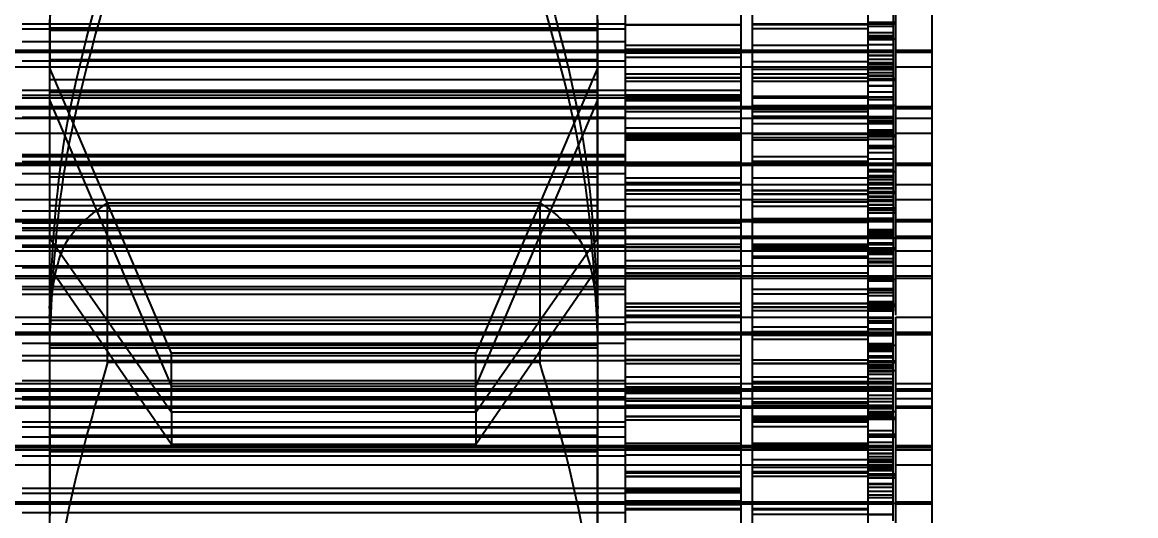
# Model space of a CAD drawing. Header units: metres. Extents: x 0 to 63075, y 0 to 44550.
# Drawn here: x 40807.29 to 40821.94, y 16367.17 to 16373.66 of the extents above; entities that cross this region are included whole.
import ezdxf

# ---------------------------------------------------------------- set-up
doc = ezdxf.new("R2010")
doc.units = ezdxf.units.M
doc.header["$LTSCALE"] = 75
doc.linetypes.add('HIDDEN2', pattern=[4.7625, 3.175, -1.5875])
doc.layers.add('SDM', color=7, linetype='Continuous')
doc.layers.add('ST1', color=7, linetype='HIDDEN2')
doc.styles.add('ROMANS', font='ROMANS.SHX')
doc.dimstyles.new('75___1-75', dxfattribs={"dimscale": 75, "dimtxt": 2.5, "dimasz": 2, "dimexe": 1.5, "dimexo": 1, "dimgap": 0.5, "dimtad": 1, "dimdec": 0, "dimzin": 12, "dimtxsty": 'ROMANS', "dimcen": 0, "dimclrd": 256, "dimclre": 256, "dimclrt": 3, "dimazin": 3, "dimtfac": 1, "dimtdec": 0, "dimtmove": 0, "dimatfit": 0, "dimfxl": 1, "dimlwd": -1, "dimlwe": -1, "dimarcsym": 0})

# ---------------------------------------------------------------- blocks, each defined once
blk = doc.blocks.new('*D36')
at = {"layer": 'Defpoints', "color": 0, "transparency": 16777216}
for p in [(40691.256, 16728.439), (43023.918, 16728.439), (40843.493, 16285.374)]:
    blk.add_point(p, dxfattribs=at)
at = {"layer": 'SDM', "transparency": 16777216}
for p, q in [((43023.918, 16878.439), (43023.918, 17585.582)), ((40766.256, 16728.439), (43136.418, 16728.439)), ((43023.918, 16285.374), (43023.918, 16728.439)), ((40918.493, 16285.374), (43136.418, 16285.374)), ((43023.918, 16135.374), (43023.918, 15985.374))]:
    blk.add_line(p, q, dxfattribs=at)
for points in [[(42998.918, 16878.439), (43048.918, 16878.439), (43023.918, 16728.439)], [(42998.918, 16135.374), (43048.918, 16135.374), (43023.918, 16285.374)]]:
    blk.add_solid(points, dxfattribs=at)
at = {"layer": 'SDM', "color": 3, "transparency": 16777216, "insert": (42892.668, 17307.01), "char_height": 187.5, "attachment_point": 5, "rotation": 90, "style": 'ROMANS'}
blk.add_mtext('443', dxfattribs=at)
blk = doc.blocks.new('A$C3224c420')
at = {"layer": 'ST1'}
for p, q in [((75.511, 1437.55), (75.511, 1429.724)), ((75.474, 1430.676), (75.474, 1434.366)), ((75.843, 1434.456), (75.843, 1430.542)), ((77.363, 1434.456), (77.363, 1430.542)), ((77.515, 1434.427), (77.515, 1426.601)), ((79.035, 1434.427), (79.035, 1426.601)), ((79.4, 1432.919), (79.4, 1434.033)), ((86.6, 1434.033), (86.6, 1432.919)), ((75, 1433.658), (75, 1430.676)), ((75.474, 1433.52), (75.843, 1433.52)), ((75.843, 1433.502), (75.474, 1433.502)), ((75.511, 1433.465), (75.843, 1433.465)), ((75.843, 1433.495), (77.363, 1433.495)), ((77.363, 1433.491), (75.843, 1433.491)), ((75.843, 1433.487), (77.363, 1433.487)), ((79.035, 1433.491), (77.515, 1433.491)), ((77.515, 1433.483), (79.035, 1433.483)), ((86.965, 1433.501), (79.035, 1433.501)), ((79.395, 1429.391), (79.395, 1433.495)), ((86.605, 1433.495), (86.605, 1429.391)), ((75.843, 1433.385), (75.511, 1433.385)), ((75.511, 1433.344), (75.843, 1433.344)), ((75.843, 1433.327), (75.511, 1433.327)), ((75.843, 1433.436), (77.363, 1433.436)), ((79.035, 1433.43), (86.965, 1433.43)), ((86.605, 1433.449), (79.395, 1433.449)), ((86.605, 1433.417), (79.395, 1433.417)), ((75.474, 1433.298), (75.843, 1433.298)), ((75.511, 1433.289), (75.843, 1433.289)), ((75.511, 1433.225), (75.843, 1433.225)), ((75.843, 1433.214), (77.363, 1433.214)), ((77.515, 1433.214), (79.035, 1433.214)), ((77.515, 1433.163), (79.035, 1433.163)), ((79.035, 1433.263), (86.965, 1433.263)), ((75, 1433.151), (75.474, 1433.151)), ((75.474, 1433.13), (75, 1433.13)), ((75.474, 1433.128), (75, 1433.128)), ((75.511, 1433.151), (77.363, 1433.151)), ((77.363, 1433.13), (75.511, 1433.13)), ((77.363, 1433.128), (75.511, 1433.128)), ((75.511, 1433.085), (75.843, 1433.085)), ((75.511, 1433.079), (75.843, 1433.079)), ((75.511, 1433.03), (75.843, 1433.03)), ((75.843, 1433.151), (90.341, 1433.151)), ((90.341, 1433.13), (75.843, 1433.13)), ((90.341, 1433.128), (75.843, 1433.128)), ((77.515, 1433.155), (79.035, 1433.155)), ((77.515, 1433.151), (79.035, 1433.151)), ((79.035, 1433.13), (77.515, 1433.13)), ((79.035, 1433.128), (77.515, 1433.128)), ((77.515, 1433.116), (79.035, 1433.116)), ((77.515, 1433.059), (79.035, 1433.059)), ((79.035, 1433.151), (86.965, 1433.151)), ((86.965, 1433.13), (79.035, 1433.13)), ((86.965, 1433.128), (79.035, 1433.128)), ((86.965, 1433.016), (79.035, 1433.016)), ((79.395, 1433.027), (86.605, 1433.027)), ((75, 1432.929), (75.474, 1432.929)), ((75.843, 1432.99), (75.511, 1432.99)), ((75.511, 1432.974), (75.843, 1432.974)), ((75.511, 1432.966), (75.843, 1432.966)), ((75.511, 1432.935), (75.843, 1432.935)), ((75.511, 1432.929), (75.843, 1432.929)), ((75.511, 1432.929), (77.363, 1432.929)), ((75.511, 1432.908), (75.843, 1432.908)), ((75.511, 1432.894), (75.843, 1432.894)), ((75.843, 1433), (77.363, 1433)), ((75.843, 1432.929), (90.341, 1432.929)), ((77.363, 1432.904), (75.843, 1432.904)), ((77.515, 1432.929), (79.035, 1432.929)), ((79.035, 1432.929), (86.965, 1432.929)), ((79.4, 1432.919), (81, 1429.169)), ((79.4, 1430.682), (79.4, 1432.919)), ((85, 1429.169), (86.6, 1432.919)), ((86.6, 1430.682), (86.6, 1432.919)), ((75.474, 1432.777), (75.843, 1432.777)), ((75.843, 1432.761), (75.474, 1432.761)), ((75.843, 1432.759), (75.474, 1432.759)), ((75.511, 1432.854), (75.843, 1432.854)), ((75.511, 1432.822), (75.843, 1432.822)), ((75.511, 1432.814), (75.843, 1432.814)), ((77.363, 1432.845), (75.843, 1432.845)), ((75.843, 1432.792), (77.363, 1432.792)), ((75.843, 1432.788), (77.363, 1432.788)), ((77.363, 1432.748), (75.843, 1432.748)), ((75.843, 1432.741), (77.363, 1432.741)), ((79.035, 1432.845), (77.515, 1432.845)), ((79.035, 1432.796), (77.515, 1432.796)), ((77.515, 1432.788), (79.035, 1432.788)), ((79.035, 1432.748), (77.515, 1432.748)), ((77.515, 1432.744), (79.035, 1432.744)), ((79.395, 1432.762), (86.605, 1432.762)), ((75.511, 1432.683), (75.843, 1432.683)), ((75.511, 1432.682), (75.843, 1432.682)), ((75.843, 1432.608), (75.511, 1432.608)), ((75.511, 1432.602), (75.843, 1432.602)), ((77.515, 1432.623), (79.035, 1432.623)), ((86.965, 1432.629), (79.035, 1432.629)), ((86.6, 1432.602), (79.4, 1432.602)), ((75.511, 1432.536), (75.843, 1432.536)), ((75.511, 1432.533), (75.843, 1432.533)), ((75.843, 1432.504), (75.511, 1432.504)), ((77.363, 1432.548), (75.843, 1432.548)), ((77.363, 1432.526), (75.843, 1432.526)), ((77.515, 1432.564), (79.035, 1432.564)), ((79.035, 1432.548), (77.515, 1432.548)), ((77.515, 1432.529), (79.035, 1432.529)), ((79.035, 1432.526), (77.515, 1432.526)), ((77.515, 1432.509), (79.035, 1432.509)), ((77.515, 1432.507), (79.035, 1432.507)), ((77.515, 1432.487), (79.035, 1432.487)), ((79.035, 1432.558), (86.965, 1432.558)), ((79.035, 1432.521), (86.965, 1432.521)), ((81, 1428.73), (79.4, 1432.486)), ((86.6, 1432.486), (85, 1428.73)), ((75, 1432.408), (75.474, 1432.408)), ((75.474, 1432.386), (75, 1432.386)), ((75.474, 1432.426), (75.843, 1432.426)), ((75.511, 1432.408), (77.363, 1432.408)), ((77.363, 1432.386), (75.511, 1432.386)), ((75.843, 1432.421), (77.363, 1432.421)), ((75.843, 1432.408), (90.341, 1432.408)), ((90.341, 1432.386), (75.843, 1432.386)), ((75.843, 1432.373), (77.363, 1432.373)), ((75.843, 1432.342), (77.363, 1432.342)), ((75.843, 1432.283), (77.363, 1432.283)), ((77.515, 1432.408), (79.035, 1432.408)), ((79.035, 1432.386), (77.515, 1432.386)), ((77.515, 1432.342), (79.035, 1432.342)), ((79.035, 1432.408), (86.965, 1432.408)), ((86.965, 1432.386), (79.035, 1432.386)), ((75.474, 1432.258), (75, 1432.258)), ((75.511, 1432.279), (75.843, 1432.279)), ((75.511, 1432.261), (75.843, 1432.261)), ((75.511, 1432.258), (75.843, 1432.258)), ((77.363, 1432.258), (75.511, 1432.258)), ((75.511, 1432.226), (75.843, 1432.226)), ((75.843, 1432.221), (75.511, 1432.221)), ((75.511, 1432.213), (75.843, 1432.213)), ((75.511, 1432.203), (75.843, 1432.203)), ((75.511, 1432.192), (75.843, 1432.192)), ((75.511, 1432.186), (75.843, 1432.186)), ((90.341, 1432.258), (75.843, 1432.258)), ((75.843, 1432.187), (77.363, 1432.187)), ((79.035, 1432.258), (77.515, 1432.258)), ((86.965, 1432.273), (79.035, 1432.273)), ((86.965, 1432.258), (79.035, 1432.258)), ((86.6, 1432.254), (79.4, 1432.254)), ((75, 1432.057), (75.474, 1432.057)), ((75.474, 1432.035), (75.843, 1432.035)), ((75.843, 1432.017), (75.474, 1432.017)), ((75.511, 1432.102), (75.843, 1432.102)), ((75.511, 1432.102), (75.843, 1432.102)), ((75.511, 1432.079), (75.843, 1432.079)), ((75.511, 1432.057), (77.363, 1432.057)), ((75.843, 1432.057), (90.341, 1432.057)), ((77.363, 1432.053), (75.843, 1432.053)), ((75.843, 1432.046), (77.363, 1432.046)), ((77.363, 1432.006), (75.843, 1432.006)), ((75.843, 1432.002), (77.363, 1432.002)), ((77.515, 1432.128), (79.035, 1432.128)), ((77.515, 1432.057), (79.035, 1432.057)), ((77.515, 1432.05), (79.035, 1432.05)), ((77.515, 1432.046), (79.035, 1432.046)), ((79.035, 1432.032), (77.515, 1432.032)), ((79.035, 1432.006), (77.515, 1432.006)), ((77.515, 1431.998), (79.035, 1431.998)), ((79.035, 1432.057), (86.965, 1432.057)), ((75.843, 1431.889), (75.474, 1431.889)), ((75.511, 1431.98), (75.843, 1431.98)), ((75.843, 1431.9), (75.511, 1431.9)), ((75.511, 1431.86), (75.843, 1431.86)), ((75.511, 1431.859), (75.843, 1431.859)), ((77.363, 1431.973), (75.843, 1431.973)), ((79.035, 1431.973), (77.515, 1431.973)), ((75.511, 1431.804), (75.843, 1431.804)), ((75.511, 1431.72), (75.843, 1431.72)), ((75.843, 1431.751), (77.363, 1431.751)), ((79.035, 1431.778), (86.965, 1431.778)), ((86.965, 1431.757), (79.035, 1431.757)), ((75, 1431.666), (75.474, 1431.666)), ((75.474, 1431.643), (75, 1431.643)), ((75.474, 1431.554), (75.843, 1431.554)), ((75.511, 1431.666), (77.363, 1431.666)), ((77.363, 1431.643), (75.511, 1431.643)), ((75.843, 1431.583), (75.511, 1431.583)), ((75.843, 1431.692), (77.363, 1431.692)), ((75.843, 1431.666), (90.341, 1431.666)), ((90.341, 1431.643), (75.843, 1431.643)), ((77.515, 1431.678), (79.035, 1431.678)), ((77.515, 1431.666), (79.035, 1431.666)), ((79.035, 1431.643), (77.515, 1431.643)), ((77.515, 1431.631), (79.035, 1431.631)), ((79.035, 1431.686), (86.965, 1431.686)), ((79.035, 1431.666), (86.965, 1431.666)), ((86.965, 1431.643), (79.035, 1431.643)), ((75.843, 1431.505), (75.511, 1431.505)), ((75.511, 1431.481), (75.843, 1431.481)), ((75.511, 1431.45), (75.843, 1431.45)), ((75.511, 1431.409), (75.843, 1431.409)), ((75.843, 1431.47), (77.363, 1431.47)), ((77.515, 1431.47), (79.035, 1431.47)), ((77.515, 1431.41), (79.035, 1431.41)), ((86.965, 1431.531), (79.035, 1431.531)), ((79.4, 1431.485), (86.6, 1431.485)), ((75.474, 1431.386), (75, 1431.386)), ((75.474, 1431.292), (75.843, 1431.292)), ((75.843, 1431.274), (75.474, 1431.274)), ((77.363, 1431.386), (75.511, 1431.386)), ((75.511, 1431.341), (75.843, 1431.341)), ((75.511, 1431.335), (75.843, 1431.335)), ((75.511, 1431.329), (75.843, 1431.329)), ((90.341, 1431.386), (75.843, 1431.386)), ((75.843, 1431.307), (77.363, 1431.307)), ((75.843, 1431.303), (77.363, 1431.303)), ((77.363, 1431.263), (75.843, 1431.263)), ((79.035, 1431.386), (77.515, 1431.386)), ((77.515, 1431.315), (79.035, 1431.315)), ((79.035, 1431.311), (77.515, 1431.311)), ((77.515, 1431.303), (79.035, 1431.303)), ((79.035, 1431.263), (77.515, 1431.263)), ((77.515, 1431.259), (79.035, 1431.259)), ((86.965, 1431.386), (79.035, 1431.386)), ((75, 1431.185), (75.474, 1431.185)), ((75.511, 1431.23), (75.843, 1431.23)), ((75.511, 1431.222), (75.843, 1431.222)), ((75.511, 1431.185), (75.843, 1431.185)), ((75.511, 1431.185), (77.363, 1431.185)), ((75.511, 1431.164), (75.843, 1431.164)), ((75.843, 1431.123), (75.511, 1431.123)), ((75.511, 1431.117), (75.843, 1431.117)), ((75.843, 1431.256), (77.363, 1431.256)), ((75.843, 1431.255), (77.363, 1431.255)), ((75.843, 1431.185), (90.341, 1431.185)), ((77.363, 1431.16), (75.843, 1431.16)), ((77.515, 1431.185), (79.035, 1431.185)), ((79.035, 1431.185), (86.965, 1431.185)), ((80.157, 1431.148), (80.157, 1429.047)), ((85.843, 1431.148), (80.157, 1431.148)), ((85.843, 1429.047), (85.843, 1431.148)), ((75.474, 1431.075), (75.843, 1431.075)), ((75.474, 1431.045), (75.843, 1431.045)), ((75.843, 1431.017), (75.474, 1431.017)), ((75.511, 1431.048), (75.843, 1431.048)), ((77.363, 1431.101), (75.843, 1431.101)), ((79.035, 1431.101), (77.515, 1431.101)), ((79.035, 1431.036), (86.965, 1431.036)), ((79.4, 1431.105), (86.6, 1431.105)), ((75, 1430.923), (75.474, 1430.923)), ((75.474, 1430.901), (75, 1430.901)), ((75.511, 1430.939), (75.843, 1430.939)), ((75.511, 1430.938), (75.843, 1430.938)), ((75.511, 1430.923), (77.363, 1430.923)), ((77.363, 1430.901), (75.511, 1430.901)), ((75.843, 1430.936), (77.363, 1430.936)), ((75.843, 1430.923), (90.341, 1430.923)), ((90.341, 1430.901), (75.843, 1430.901)), ((75.843, 1430.888), (77.363, 1430.888)), ((77.515, 1430.923), (79.035, 1430.923)), ((79.035, 1430.901), (77.515, 1430.901)), ((77.515, 1430.879), (79.035, 1430.879)), ((77.515, 1430.819), (79.035, 1430.819)), ((79.035, 1430.923), (86.965, 1430.923)), ((86.965, 1430.901), (79.035, 1430.901)), ((86.965, 1430.885), (79.035, 1430.885)), ((75, 1430.706), (75.474, 1430.706)), ((75, 1430.676), (75, 1430.514)), ((75, 1430.676), (75.474, 1430.676)), ((75.474, 1430.681), (75.843, 1430.681)), ((75.474, 1430.514), (75.474, 1430.676)), ((75.511, 1430.792), (75.843, 1430.792)), ((75.511, 1430.776), (75.843, 1430.776)), ((75.843, 1430.76), (75.511, 1430.76)), ((75.511, 1430.741), (75.843, 1430.741)), ((75.511, 1430.718), (75.843, 1430.718)), ((75.511, 1430.707), (75.843, 1430.707)), ((75.511, 1430.707), (75.843, 1430.707)), ((75.511, 1430.701), (75.843, 1430.701)), ((75.511, 1430.676), (77.363, 1430.676)), ((75.843, 1430.706), (77.363, 1430.706)), ((75.843, 1430.706), (90.341, 1430.706)), ((75.843, 1430.676), (90.341, 1430.676)), ((77.515, 1430.706), (79.035, 1430.706)), ((77.515, 1430.676), (79.035, 1430.676)), ((79.035, 1430.814), (86.965, 1430.814)), ((86.965, 1430.788), (79.035, 1430.788)), ((79.035, 1430.706), (86.965, 1430.706)), ((79.035, 1430.676), (86.965, 1430.676)), ((81, 1428.392), (79.4, 1430.682)), ((79.4, 1430.682), (79.4, 1428.186)), ((86.6, 1430.682), (85, 1428.392)), ((86.6, 1428.186), (86.6, 1430.682)), ((75.474, 1430.55), (75.843, 1430.55)), ((75.843, 1430.532), (75.474, 1430.532)), ((75.511, 1430.617), (75.843, 1430.617)), ((75.511, 1430.594), (75.843, 1430.594)), ((75.511, 1430.535), (75.843, 1430.535)), ((75.843, 1430.598), (77.363, 1430.598)), ((75.843, 1430.577), (77.363, 1430.577)), ((77.363, 1430.568), (75.843, 1430.568)), ((75.843, 1430.561), (77.363, 1430.561)), ((75.843, 1430.542), (77.363, 1430.542)), ((75.843, 1430.542), (75.843, 1426.601)), ((75.843, 1430.538), (77.363, 1430.538)), ((77.363, 1430.542), (77.363, 1426.601)), ((77.515, 1430.598), (79.035, 1430.598)), ((77.515, 1430.565), (79.035, 1430.565)), ((77.515, 1430.561), (79.035, 1430.561)), ((86.965, 1430.588), (79.035, 1430.588)), ((86.965, 1430.566), (79.035, 1430.566)), ((75, 1430.514), (75, 1429.642)), ((75.474, 1430.514), (75, 1430.514)), ((75.474, 1429.668), (75.474, 1430.514)), ((75.511, 1430.514), (75.843, 1430.514)), ((77.363, 1430.514), (75.511, 1430.514)), ((75.511, 1430.495), (75.843, 1430.495)), ((75.843, 1430.477), (75.511, 1430.477)), ((75.511, 1430.468), (75.843, 1430.468)), ((75.843, 1430.415), (75.511, 1430.415)), ((77.363, 1430.521), (75.843, 1430.521)), ((75.843, 1430.517), (77.363, 1430.517)), ((90.341, 1430.514), (75.843, 1430.514)), ((75.843, 1430.443), (77.363, 1430.443)), ((75.843, 1430.437), (77.363, 1430.437)), ((75.843, 1430.419), (77.363, 1430.419)), ((79.035, 1430.521), (77.515, 1430.521)), ((79.035, 1430.514), (77.515, 1430.514)), ((77.515, 1430.513), (79.035, 1430.513)), ((77.515, 1430.383), (79.035, 1430.383)), ((86.965, 1430.514), (79.035, 1430.514)), ((75, 1430.312), (75.474, 1430.312)), ((75.511, 1430.374), (75.843, 1430.374)), ((75.511, 1430.358), (75.843, 1430.358)), ((75.511, 1430.319), (75.843, 1430.319)), ((75.511, 1430.312), (77.363, 1430.312)), ((75.843, 1430.312), (90.341, 1430.312)), ((77.515, 1430.312), (79.035, 1430.312)), ((79.035, 1430.288), (77.515, 1430.288)), ((79.035, 1430.312), (86.965, 1430.312)), ((79.035, 1430.293), (86.965, 1430.293)), ((79.4, 1430.292), (81, 1427.968)), ((85, 1427.968), (86.6, 1430.292)), ((75, 1430.181), (75.474, 1430.181)), ((75.474, 1430.158), (75, 1430.158)), ((75.843, 1430.145), (75.474, 1430.145)), ((75.511, 1430.181), (77.363, 1430.181)), ((75.843, 1430.18), (75.511, 1430.18)), ((75.843, 1430.158), (75.511, 1430.158)), ((77.363, 1430.158), (75.511, 1430.158)), ((75.511, 1430.116), (75.843, 1430.116)), ((77.363, 1430.228), (75.843, 1430.228)), ((75.843, 1430.181), (90.341, 1430.181)), ((90.341, 1430.158), (75.843, 1430.158)), ((79.035, 1430.228), (77.515, 1430.228)), ((77.515, 1430.193), (79.035, 1430.193)), ((77.515, 1430.181), (79.035, 1430.181)), ((79.035, 1430.158), (77.515, 1430.158)), ((77.515, 1430.146), (79.035, 1430.146)), ((79.035, 1430.181), (86.965, 1430.181)), ((86.965, 1430.158), (79.035, 1430.158)), ((75.843, 1430.02), (75.511, 1430.02)), ((75.511, 1430.015), (75.843, 1430.015)), ((75.511, 1429.994), (75.843, 1429.994)), ((75.511, 1429.965), (75.843, 1429.965)), ((75.843, 1430.007), (77.363, 1430.007)), ((75.843, 1429.947), (77.363, 1429.947)), ((86.965, 1430.046), (79.035, 1430.046)), ((86.965, 1430.013), (79.035, 1430.013)), ((79.035, 1429.942), (86.965, 1429.942)), ((75.474, 1429.809), (75.843, 1429.809)), ((75.474, 1429.807), (75.843, 1429.807)), ((75.511, 1429.924), (75.843, 1429.924)), ((75.511, 1429.844), (75.843, 1429.844)), ((75.843, 1429.838), (75.511, 1429.838)), ((75.843, 1429.822), (77.363, 1429.822)), ((75.843, 1429.818), (77.363, 1429.818)), ((79.035, 1429.826), (77.515, 1429.826)), ((77.515, 1429.818), (79.035, 1429.818)), ((75.843, 1429.789), (75.474, 1429.789)), ((75.511, 1429.756), (75.843, 1429.756)), ((75.511, 1429.737), (75.843, 1429.737)), ((75.511, 1429.724), (75.843, 1429.724)), ((75.511, 1428.969), (75.511, 1429.724)), ((77.363, 1429.778), (75.843, 1429.778)), ((75.843, 1429.771), (77.363, 1429.771)), ((75.843, 1429.726), (77.363, 1429.726)), ((79.035, 1429.778), (77.515, 1429.778)), ((77.515, 1429.774), (79.035, 1429.774)), ((77.515, 1429.726), (79.035, 1429.726)), ((77.515, 1429.666), (79.035, 1429.666)), ((86.605, 1429.662), (86.605, 1429.603)), ((75, 1429.642), (75, 1428.77)), ((75.474, 1429.642), (75, 1429.642)), ((75.474, 1428.77), (75.474, 1429.642)), ((77.363, 1429.642), (75.511, 1429.642)), ((75.843, 1429.638), (75.511, 1429.638)), ((75.511, 1429.632), (75.843, 1429.632)), ((75.511, 1429.596), (75.843, 1429.596)), ((75.511, 1429.591), (75.843, 1429.591)), ((75.511, 1429.563), (75.843, 1429.563)), ((90.341, 1429.642), (75.843, 1429.642)), ((75.843, 1429.511), (77.363, 1429.511)), ((79.035, 1429.642), (77.515, 1429.642)), ((77.515, 1429.571), (79.035, 1429.571)), ((86.965, 1429.642), (79.035, 1429.642)), ((79.035, 1429.551), (86.965, 1429.551)), ((86.605, 1429.641), (79.395, 1429.641)), ((86.605, 1429.603), (79.395, 1429.603)), ((75, 1429.44), (75.474, 1429.44)), ((75, 1429.438), (75.474, 1429.438)), ((75.474, 1429.416), (75, 1429.416)), ((75.511, 1429.486), (75.843, 1429.486)), ((75.511, 1429.478), (75.843, 1429.478)), ((75.511, 1429.441), (75.843, 1429.441)), ((75.511, 1429.44), (77.363, 1429.44)), ((75.511, 1429.438), (77.363, 1429.438)), ((75.511, 1429.419), (75.843, 1429.419)), ((77.363, 1429.416), (75.511, 1429.416)), ((75.511, 1429.397), (75.843, 1429.397)), ((75.843, 1429.451), (77.363, 1429.451)), ((75.843, 1429.44), (90.341, 1429.44)), ((75.843, 1429.438), (90.341, 1429.438)), ((77.363, 1429.416), (75.843, 1429.416)), ((90.341, 1429.416), (75.843, 1429.416)), ((75.843, 1429.403), (77.363, 1429.403)), ((77.363, 1429.356), (75.843, 1429.356)), ((77.515, 1429.44), (79.035, 1429.44)), ((77.515, 1429.438), (79.035, 1429.438)), ((79.035, 1429.416), (77.515, 1429.416)), ((79.035, 1429.356), (77.515, 1429.356)), ((79.035, 1429.44), (86.965, 1429.44)), ((79.035, 1429.438), (86.965, 1429.438)), ((86.965, 1429.416), (79.035, 1429.416)), ((79.395, 1429.277), (79.395, 1429.391)), ((86.605, 1429.391), (86.605, 1429.277)), ((75.843, 1429.273), (75.474, 1429.273)), ((75.511, 1429.291), (75.843, 1429.291)), ((75.511, 1429.256), (75.843, 1429.256)), ((75.511, 1429.233), (75.843, 1429.233)), ((75.511, 1429.222), (75.843, 1429.222)), ((75.511, 1429.216), (75.843, 1429.216)), ((86.965, 1429.303), (79.035, 1429.303)), ((86.605, 1429.277), (79.395, 1429.277)), ((79.395, 1424.71), (79.395, 1429.277)), ((79.395, 1429.237), (86.605, 1429.237)), ((86.605, 1429.277), (86.605, 1424.71)), ((75.474, 1429.065), (75.843, 1429.065)), ((75.511, 1429.195), (75.843, 1429.195)), ((75.511, 1429.193), (75.843, 1429.193)), ((75.511, 1429.132), (75.843, 1429.132)), ((75.511, 1429.109), (75.843, 1429.109)), ((77.363, 1429.083), (75.843, 1429.083)), ((75.843, 1429.076), (77.363, 1429.076)), ((77.515, 1429.135), (79.035, 1429.135)), ((77.515, 1429.08), (79.035, 1429.08)), ((77.515, 1429.076), (79.035, 1429.076)), ((77.515, 1429.075), (79.035, 1429.075)), ((86.965, 1429.141), (79.035, 1429.141)), ((79.035, 1429.07), (86.965, 1429.07)), ((81, 1428.392), (81, 1429.169)), ((81, 1429.169), (85, 1429.169)), ((85, 1428.392), (85, 1429.169)), ((75.843, 1429.047), (75.474, 1429.047)), ((75.474, 1428.937), (75.843, 1428.937)), ((75.511, 1429.048), (75.843, 1429.048)), ((75.843, 1429.016), (75.511, 1429.016)), ((75.511, 1429.01), (75.843, 1429.01)), ((75.511, 1428.999), (75.843, 1428.999)), ((75.511, 1428.984), (75.843, 1428.984)), ((75.511, 1428.347), (75.511, 1428.969)), ((75.511, 1428.969), (75.843, 1428.969)), ((75.843, 1428.93), (75.511, 1428.93)), ((77.363, 1429.036), (75.843, 1429.036)), ((75.843, 1429.032), (77.363, 1429.032)), ((79.035, 1429.036), (77.515, 1429.036)), ((77.515, 1429.028), (79.035, 1429.028)), ((80.157, 1429.047), (85.843, 1429.047)), ((75, 1428.77), (75, 1428.451)), ((75.474, 1428.77), (75, 1428.77)), ((75.474, 1428.451), (75.474, 1428.77)), ((75.511, 1428.889), (75.843, 1428.889)), ((75.511, 1428.834), (75.843, 1428.834)), ((75.511, 1428.791), (75.843, 1428.791)), ((75.511, 1428.77), (75.843, 1428.77)), ((77.363, 1428.77), (75.511, 1428.77)), ((75.843, 1428.854), (77.363, 1428.854)), ((75.843, 1428.794), (77.363, 1428.794)), ((90.341, 1428.77), (75.843, 1428.77)), ((77.515, 1428.854), (79.035, 1428.854)), ((79.035, 1428.77), (77.515, 1428.77)), ((79.035, 1428.808), (86.965, 1428.808)), ((86.965, 1428.77), (79.035, 1428.77)), ((75, 1428.696), (75.474, 1428.696)), ((75.474, 1428.673), (75, 1428.673)), ((75.843, 1428.733), (75.511, 1428.733)), ((75.511, 1428.724), (75.843, 1428.724)), ((75.511, 1428.696), (77.363, 1428.696)), ((77.363, 1428.673), (75.511, 1428.673)), ((77.363, 1428.726), (75.843, 1428.726)), ((77.363, 1428.714), (75.843, 1428.714)), ((75.843, 1428.699), (77.363, 1428.699)), ((75.843, 1428.696), (90.341, 1428.696)), ((90.341, 1428.673), (75.843, 1428.673)), ((79.035, 1428.726), (77.515, 1428.726)), ((79.035, 1428.714), (77.515, 1428.714)), ((77.515, 1428.708), (79.035, 1428.708)), ((77.515, 1428.696), (79.035, 1428.696)), ((79.035, 1428.673), (77.515, 1428.673)), ((77.515, 1428.661), (79.035, 1428.661)), ((77.515, 1428.639), (79.035, 1428.639)), ((79.035, 1428.696), (86.965, 1428.696)), ((86.965, 1428.673), (79.035, 1428.673)), ((81, 1428.73), (85, 1428.73)), ((75, 1428.568), (75.474, 1428.568)), ((75.511, 1428.614), (75.843, 1428.614)), ((75.511, 1428.568), (77.363, 1428.568)), ((75.843, 1428.535), (75.511, 1428.535)), ((75.511, 1428.48), (75.843, 1428.48)), ((75.843, 1428.568), (90.341, 1428.568)), ((75.843, 1428.526), (77.363, 1428.526)), ((75.843, 1428.513), (77.363, 1428.513)), ((77.363, 1428.484), (75.843, 1428.484)), ((77.515, 1428.568), (79.035, 1428.568)), ((79.035, 1428.544), (77.515, 1428.544)), ((79.035, 1428.484), (77.515, 1428.484)), ((79.035, 1428.591), (86.965, 1428.591)), ((79.035, 1428.568), (86.965, 1428.568)), ((79.035, 1428.561), (86.965, 1428.561)), ((86.965, 1428.561), (79.035, 1428.561)), ((75.474, 1428.473), (75, 1428.473)), ((75, 1428.451), (75, 1427.16)), ((75.474, 1428.451), (75, 1428.451)), ((75.474, 1424.761), (75.474, 1428.451)), ((75.843, 1428.401), (75.474, 1428.401)), ((77.363, 1428.473), (75.511, 1428.473)), ((77.363, 1428.451), (75.511, 1428.451)), ((75.511, 1428.439), (75.843, 1428.439)), ((75.511, 1428.372), (75.843, 1428.372)), ((75.511, 1428.359), (75.843, 1428.359)), ((75.511, 1428.347), (75.843, 1428.347)), ((75.511, 1426.964), (75.511, 1428.347)), ((90.341, 1428.473), (75.843, 1428.473)), ((90.341, 1428.451), (75.843, 1428.451)), ((75.843, 1428.337), (77.363, 1428.337)), ((75.843, 1428.333), (77.363, 1428.333)), ((79.035, 1428.473), (77.515, 1428.473)), ((79.035, 1428.451), (77.515, 1428.451)), ((79.035, 1428.341), (77.515, 1428.341)), ((77.515, 1428.333), (79.035, 1428.333)), ((86.965, 1428.473), (79.035, 1428.473)), ((86.965, 1428.451), (79.035, 1428.451)), ((81, 1428.392), (85, 1428.392)), ((81, 1428.392), (81, 1427.968)), ((85, 1428.392), (85, 1427.968)), ((75.474, 1428.322), (75.843, 1428.322)), ((75.843, 1428.304), (75.474, 1428.304)), ((75.843, 1428.326), (77.363, 1428.326)), ((75.843, 1428.312), (77.363, 1428.312)), ((77.363, 1428.293), (75.843, 1428.293)), ((75.843, 1428.286), (77.363, 1428.286)), ((75.843, 1428.263), (77.363, 1428.263)), ((75.843, 1428.203), (77.363, 1428.203)), ((79.035, 1428.293), (77.515, 1428.293)), ((77.515, 1428.289), (79.035, 1428.289)), ((86.965, 1428.268), (79.035, 1428.268)), ((79.035, 1428.197), (86.965, 1428.197)), ((79.4, 1428.186), (86.6, 1428.186)), ((79.4, 1427.033), (79.4, 1428.186)), ((86.6, 1428.186), (86.6, 1427.033)), ((75.843, 1428.104), (75.474, 1428.104)), ((75.843, 1428.082), (75.474, 1428.082)), ((75.474, 1428.065), (75.843, 1428.065)), ((75.843, 1428.153), (75.511, 1428.153)), ((75.511, 1428.147), (75.843, 1428.147)), ((75.843, 1428.094), (75.511, 1428.094)), ((75.511, 1428.078), (75.843, 1428.078)), ((79.035, 1428.066), (86.965, 1428.066)), ((86.6, 1428.09), (79.4, 1428.09)), ((75, 1427.953), (75.474, 1427.953)), ((75.474, 1427.931), (75, 1427.931)), ((75.474, 1427.898), (75, 1427.898)), ((75.511, 1427.993), (75.843, 1427.993)), ((75.511, 1427.953), (77.363, 1427.953)), ((77.363, 1427.931), (75.511, 1427.931)), ((77.363, 1427.898), (75.511, 1427.898)), ((75.843, 1427.982), (77.363, 1427.982)), ((75.843, 1427.966), (77.363, 1427.966)), ((75.843, 1427.953), (90.341, 1427.953)), ((90.341, 1427.931), (75.843, 1427.931)), ((75.843, 1427.918), (77.363, 1427.918)), ((90.341, 1427.898), (75.843, 1427.898)), ((77.515, 1427.982), (79.035, 1427.982)), ((77.515, 1427.953), (79.035, 1427.953)), ((79.035, 1427.931), (77.515, 1427.931)), ((77.515, 1427.922), (79.035, 1427.922)), ((79.035, 1427.898), (77.515, 1427.898)), ((79.035, 1427.953), (86.965, 1427.953)), ((86.965, 1427.931), (79.035, 1427.931)), ((86.965, 1427.898), (79.035, 1427.898)), ((81, 1427.968), (85, 1427.968)), ((75.511, 1427.852), (75.843, 1427.852)), ((75.511, 1427.847), (75.843, 1427.847)), ((75.511, 1427.806), (75.843, 1427.806)), ((75.511, 1427.771), (75.843, 1427.771)), ((75.511, 1427.748), (75.843, 1427.748)), ((75.511, 1427.742), (75.843, 1427.742)), ((75.843, 1427.767), (77.363, 1427.767)), ((77.515, 1427.827), (79.035, 1427.827)), ((86.965, 1427.818), (79.035, 1427.818)), ((79.4, 1427.883), (86.6, 1427.883)), ((86.6, 1427.876), (79.4, 1427.876)), ((75, 1427.696), (75.474, 1427.696)), ((75.511, 1427.737), (75.843, 1427.737)), ((75.511, 1427.733), (75.843, 1427.733)), ((75.511, 1427.731), (75.843, 1427.731)), ((75.511, 1427.696), (75.843, 1427.696)), ((75.511, 1427.696), (77.363, 1427.696)), ((75.511, 1427.675), (75.843, 1427.675)), ((75.511, 1427.647), (75.843, 1427.647)), ((75.511, 1427.624), (75.843, 1427.624)), ((75.843, 1427.696), (90.341, 1427.696)), ((77.363, 1427.672), (75.843, 1427.672)), ((77.363, 1427.612), (75.843, 1427.612)), ((77.363, 1427.598), (75.843, 1427.598)), ((77.515, 1427.696), (79.035, 1427.696)), ((79.035, 1427.612), (77.515, 1427.612)), ((77.515, 1427.595), (79.035, 1427.595)), ((79.035, 1427.696), (86.965, 1427.696)), ((75.474, 1427.58), (75.843, 1427.58)), ((75.843, 1427.562), (75.474, 1427.562)), ((75.843, 1427.529), (75.474, 1427.529)), ((75.511, 1427.525), (75.843, 1427.525)), ((75.511, 1427.45), (75.843, 1427.45)), ((75.511, 1427.449), (75.843, 1427.449)), ((75.843, 1427.591), (77.363, 1427.591)), ((77.363, 1427.551), (75.843, 1427.551)), ((75.843, 1427.547), (77.363, 1427.547)), ((77.515, 1427.591), (79.035, 1427.591)), ((79.035, 1427.551), (77.515, 1427.551)), ((77.515, 1427.543), (79.035, 1427.543)), ((75.843, 1427.445), (75.511, 1427.445)), ((75.511, 1427.404), (75.843, 1427.404)), ((75.511, 1427.349), (75.843, 1427.349)), ((75.511, 1427.303), (75.843, 1427.303)), ((77.515, 1427.391), (79.035, 1427.391)), ((77.515, 1427.363), (79.035, 1427.363)), ((77.515, 1427.354), (79.035, 1427.354)), ((77.515, 1427.331), (79.035, 1427.331)), ((86.965, 1427.396), (79.035, 1427.396)), ((79.035, 1427.325), (86.965, 1427.325)), ((79.035, 1427.323), (86.965, 1427.323)), ((75, 1427.211), (75.474, 1427.211)), ((75.474, 1427.188), (75, 1427.188)), ((75, 1427.16), (75, 1424.761)), ((75.474, 1427.193), (75.843, 1427.193)), ((75.843, 1427.271), (75.511, 1427.271)), ((75.511, 1427.211), (77.363, 1427.211)), ((77.363, 1427.188), (75.511, 1427.188)), ((75.843, 1427.211), (90.341, 1427.211)), ((90.341, 1427.188), (75.843, 1427.188)), ((77.515, 1427.223), (79.035, 1427.223)), ((77.515, 1427.211), (79.035, 1427.211)), ((79.035, 1427.188), (77.515, 1427.188)), ((77.515, 1427.176), (79.035, 1427.176)), ((79.035, 1427.211), (86.965, 1427.211)), ((86.965, 1427.188), (79.035, 1427.188)), ((75.843, 1427.05), (75.511, 1427.05)), ((75.511, 1427.047), (75.843, 1427.047)), ((77.363, 1427.127), (75.843, 1427.127)), ((77.363, 1427.125), (75.843, 1427.125)), ((75.843, 1427.11), (77.363, 1427.11)), ((75.843, 1427.05), (77.363, 1427.05)), ((79.035, 1427.127), (77.515, 1427.127)), ((79.035, 1427.125), (77.515, 1427.125)), ((77.515, 1427.11), (79.035, 1427.11)), ((86.965, 1427.076), (79.035, 1427.076)), ((79.4, 1425.491), (79.4, 1427.033)), ((86.6, 1425.491), (86.6, 1427.033))]:
    blk.add_line(p, q, dxfattribs=at)
for points, knots in [([(80.157, 1435.72), (79.941, 1435.439), (79.508, 1434.877), (79.433, 1433.956), (79.395, 1433.495)], [0, 0, 0, 0, 0.5002609, 1, 1, 1, 1]), ([(86.605, 1433.495), (86.567, 1433.955), (86.492, 1434.877), (86.06, 1435.439), (85.843, 1435.72)], [0, 0, 0, 0, 0.499419, 1, 1, 1, 1]), ([(80.157, 1434.329), (79.941, 1433.551), (79.508, 1431.997), (79.433, 1430.503), (79.395, 1429.757)], [0, 0, 0, 0, 0.500534, 1, 1, 1, 1]), ([(86.605, 1429.757), (86.567, 1430.503), (86.492, 1431.997), (86.059, 1433.551), (85.843, 1434.329)], [0, 0, 0, 0, 0.499459, 1, 1, 1, 1]), ([(79.395, 1429.391), (79.433, 1430.132), (79.508, 1431.616), (79.94, 1433.166), (80.157, 1433.942)], [0, 0, 0, 0, 0.499098, 1, 1, 1, 1]), ([(85.843, 1433.942), (86.059, 1433.167), (86.492, 1431.617), (86.567, 1430.133), (86.605, 1429.391)], [0, 0, 0, 0, 0.500133, 1, 1, 1, 1]), ([(80.157, 1431.148), (79.941, 1430.994), (79.508, 1430.686), (79.433, 1430.003), (79.395, 1429.662)], [0, 0, 0, 0, 0.500529, 1, 1, 1, 1]), ([(86.605, 1429.662), (86.567, 1430.003), (86.492, 1430.686), (86.059, 1430.994), (85.843, 1431.148)], [0, 0, 0, 0, 0.499464, 1, 1, 1, 1]), ([(79.395, 1424.813), (79.433, 1425.486), (79.508, 1426.834), (79.941, 1428.309), (80.157, 1429.047)], [0, 0, 0, 0, 0.49948, 1, 1, 1, 1]), ([(85.843, 1429.047), (86.059, 1428.309), (86.492, 1426.834), (86.567, 1425.486), (86.605, 1424.813)], [0, 0, 0, 0, 0.500513, 1, 1, 1, 1])]:
    blk.add_open_spline(points, degree=3, knots=knots, dxfattribs=at)

msp = doc.modelspace()

# ---------------------------------------------------------------- block references
at = {"layer": 'SDM', "xscale": -1}
msp.add_blockref('A$C3224c420', (40894.255, 14940.137), dxfattribs=at)

# ---------------------------------------------------------------- dimensions: what is measured, and where the dimension line sits
at = {"layer": 'SDM'}
dim = msp.add_linear_dim(base=(43023.918, 16728.439), p1=(40843.493, 16285.374), p2=(40691.256, 16728.439), angle=90, dimstyle='75___1-75', dxfattribs=at)
dim.commit()
dim.dimension.update_dxf_attribs({"geometry": '*D36', "text_midpoint": (42892.668, 17307.01)})

doc.saveas('drawing.dxf')
